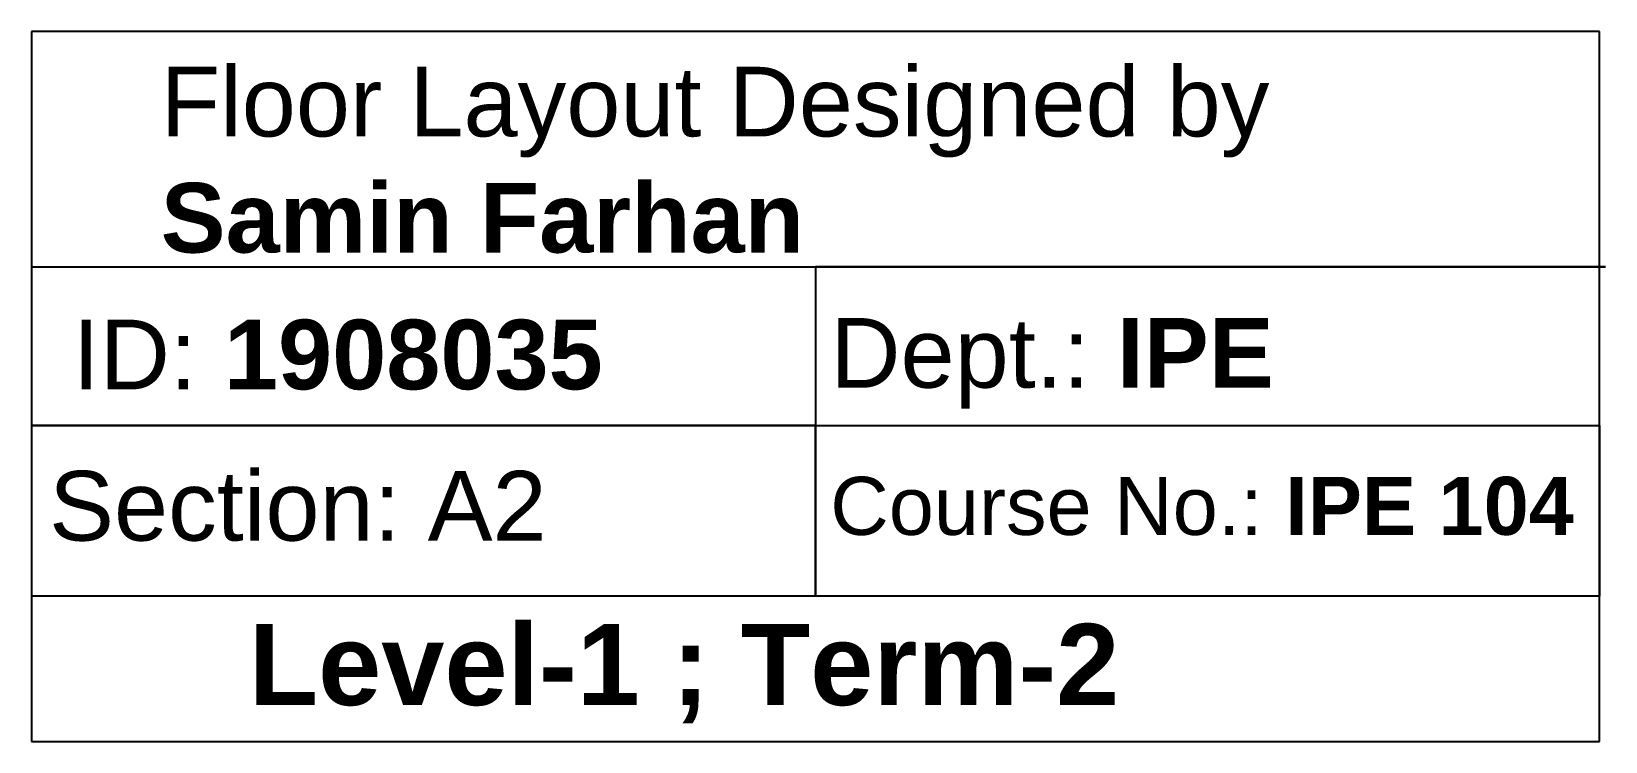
# Model space of a CAD drawing. Header units: inches. Extents: x -75 to 2294, y -45 to 405.
# Drawn here: x 2022.8 to 2293.9, y -28.3 to 94 of the extents above.
import ezdxf

# ---------------------------------------------------------------- set-up
doc = ezdxf.new("R2010")
doc.units = ezdxf.units.IN
doc.header["$MEASUREMENT"] = 0
doc.styles.get("Standard").update_dxf_attribs({"font": 'arial.ttf'})

msp = doc.modelspace()

# ---------------------------------------------------------------- linework, layer by layer
for p, q in [((2292.9329, 93.97598), (2022.76976, 93.97598)), ((2022.76976, 93.97598), (2022.76976, -28.32594)), ((2292.9329, -28.32594), (2292.9329, 93.97598)), ((2022.76976, 53.45182), (2293.94475, 53.45182)), ((2293.94475, 53.45182), (2157.85134, 53.45182)), ((2157.85134, 53.45182), (2157.85134, -3.28201)), ((2157.85134, 26.09801), (2022.76976, 26.09801)), ((2022.76976, 26.09801), (2292.9329, 26.09801)), ((2157.85134, -3.28201), (2157.85134, 26.09801)), ((2292.9329, 26.09801), (2292.9329, -3.28201)), ((2292.9329, -3.28201), (2022.76976, -3.28201)), ((2022.76976, -28.32594), (2292.9329, -28.32594))]:
    msp.add_line(p, q)

# ---------------------------------------------------------------- texts
at = {"attachment_point": 1}
for s, width, insert, char_height in [('Floor Layout Designed by \\P{\\fArial|b1|i0|c0|p34;Samin Farhan}', 272.1868375, (2045.0304, 87.89735), 12), ('ID: {\\fArial|b1|i0|c0|p34;1908035}', 134.5756508, (2029.85269, 44.33388), 12), ('Dept.: {\\fArial|b1|i0|c0|p34;IPE}', 137.6111868, (2160.38095, 44.61755), 12), ('Section: A2', 134.5756469, (2025.80531, 18.27685), 12), ('Course No.: {\\fArial|b1|i0|c0|p34;IPE 104}', 134.5756469, (2160.38095, 17.26374), 10), ('{\\fArial|b1|i0|c0|p34;Level-1 ; Term-2}', 270.163143, (2060.2081, -8.06386), 14)]:
    msp.add_mtext_dynamic_manual_height_columns(s, width=width, gutter_width=1, heights=[0], dxfattribs=dict(at, insert=insert, char_height=char_height))

doc.saveas('drawing.dxf')
